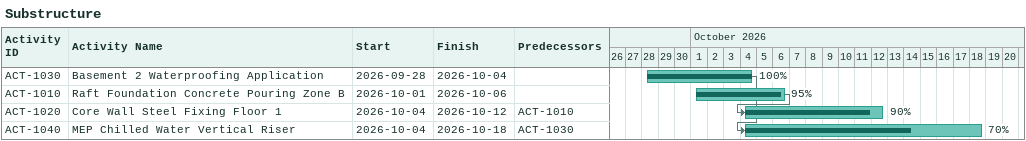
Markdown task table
Substructure

| ID | Task | Start | Finish | Predecessors | % complete |
|---|---|---|---|---|---|
| ACT-1030 | Basement 2 Waterproofing Application | 2026-09-28 | 2026-10-04 |  | 100 |
| ACT-1010 | Raft Foundation Concrete Pouring Zone B | 2026-10-01 | 2026-10-06 |  | 95 |
| ACT-1020 | Core Wall Steel Fixing Floor 1 | 2026-10-04 | 2026-10-12 | ACT-1010 | 90 |
| ACT-1040 | MEP Chilled Water Vertical Riser | 2026-10-04 | 2026-10-18 | ACT-1030 | 70 |
